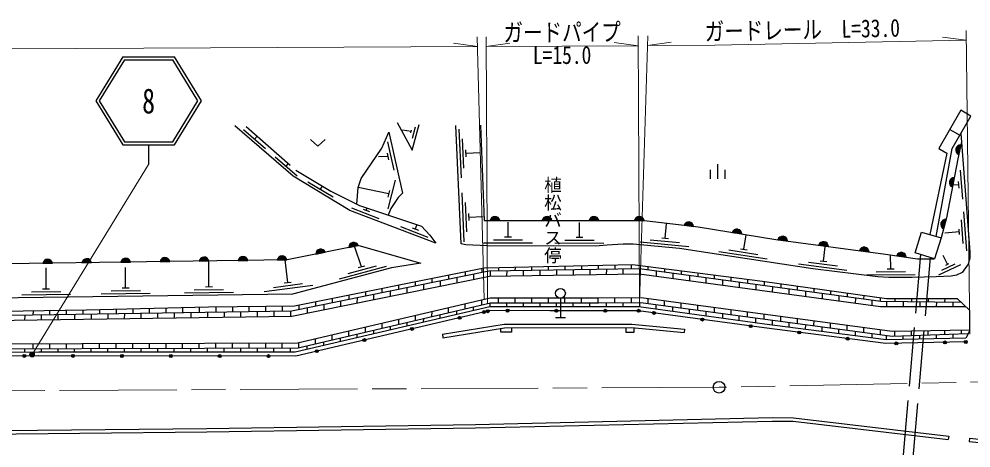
# Model space of a CAD drawing. Units: millimetres at full size, sheet at 1:1000; details may follow other scales. Extents: x 40000 to 680000, y 20000 to 380000.
# Drawn here: x 299708 to 397129, y 277126 to 321037 of the extents above; entities that cross this region are included whole.
import ezdxf
from ezdxf.enums import TextEntityAlignment as Align

# ---------------------------------------------------------------- set-up
doc = ezdxf.new("R2010")
doc.units = ezdxf.units.MM
doc.header["$LTSCALE"] = 1000
doc.linetypes.add('CHAIN', pattern=[18.5, 12, -1.5, 3.5, -1.5])
doc.linetypes.add('DASHED', pattern=[7.5, 6, -1.5])
for name, color, linetype, lineweight in [('M-BGD', 7, 'Continuous', 25), ('M-BMK', 2, 'CHAIN', 13), ('M-BMK-SRVR', 3, 'Continuous', 25), ('M-STR-HTXT', 7, 'Continuous', 13), ('M-STR-STRC', 7, 'Continuous', 25)]:
    doc.layers.add(name, color=color, linetype=linetype, lineweight=lineweight)
doc.layers.add('M-BMK-HTXT', color=7, linetype='Continuous')
doc.styles.add('@ＭＳ ゴシック', font='')
doc.styles.add('ＭＳ ゴシック', font='')
doc.styles.get('@ＭＳ ゴシック').set_extended_font_data('@MS Gothic')
doc.styles.get('ＭＳ ゴシック').set_extended_font_data('MS Gothic')

msp = doc.modelspace()

# ---------------------------------------------------------------- hatches: boundary and pattern name
at = {"layer": 'M-BGD'}
for points in [[(395871, 307170, -0.82183), (396080, 308139)], [(395230, 303848, -0.82183), (395414, 304822)], [(347920, 300411, -0.82183), (348910, 300411)], [(353257, 300411, -0.82183), (354248, 300411)], [(358047, 300411, -0.82183), (359037, 300411)], [(362686, 300411, -0.82183), (363677, 300411)], [(367763, 299922, -0.82183), (368747, 299803)], [(394324, 299573, -0.82183), (394585, 300529)], [(372688, 299194, -0.82183), (373666, 299038)], [(333454, 297658, -0.82183), (334425, 297854)], [(377363, 298456, -0.82183), (378345, 298324)], [(381554, 297894, -0.82183), (382536, 297762)], [(330077, 296978, -0.82183), (331048, 297174)], [(385714, 297336, -0.82183), (386696, 297205)], [(389529, 296804, -0.82183), (390508, 296654)], [(302138, 296029, -0.82183), (303129, 296043)], [(306138, 296087, -0.82183), (307129, 296101)], [(310137, 296144, -0.82183), (311128, 296159)], [(314137, 296202, -0.82183), (315128, 296216)], [(318137, 296260, -0.82183), (319127, 296274)], [(322136, 296317, -0.82183), (323127, 296332)], [(326136, 296375, -0.82183), (327126, 296389)], [(349853, 291183, -0.41421), (349703, 291034, -0.41421), (349553, 291184, -1)], [(354853, 291169, -0.41421), (354703, 291019, -0.41421), (354553, 291169, -1)], [(359853, 291169, -0.41421), (359703, 291019, -0.41421), (359553, 291169, -1)], [(363259, 291169, -0.41421), (363109, 291019, -0.41421), (362959, 291169, -1)], [(344935, 290485, -0.41421), (344823, 290305, -0.41421), (344642, 290416, -1)], [(347428, 291033, -0.41421), (347278, 290883, -0.41421), (347128, 291033, -1)], [(347825, 291125, -0.41421), (347675, 290975, -0.41421), (347525, 291125, -1)], [(364837, 290932, -0.41421), (364668, 290804, -0.41421), (364540, 290973, -1)], [(369791, 290253, -0.41421), (369622, 290125, -0.41421), (369493, 290294, -1)], [(340066, 289346, -0.41421), (339954, 289166, -0.41421), (339774, 289278, -1)], [(374744, 289574, -0.41421), (374575, 289446, -0.41421), (374447, 289615, -1)], [(379702, 288927, -0.41421), (379534, 288798, -0.41421), (379405, 288966, -1)], [(384662, 288291, -0.41421), (384494, 288162, -0.41421), (384364, 288330, -1)], [(335197, 288208, -0.41421), (335085, 288028, -0.41421), (334905, 288140, -1)], [(389631, 287835, -0.41421), (389484, 287682, -0.41421), (389331, 287829, -1)], [(394630, 287935, -0.41421), (394483, 287782, -0.41421), (394330, 287929, -1)], [(396746, 287974, -0.41421), (396596, 287824, -0.41421), (396446, 287974, -1)], [(300391, 286547, -0.41421), (300241, 286396, -0.41421), (300091, 286546, -1)], [(305391, 286547, -0.41421), (305241, 286397, -0.41421), (305091, 286547, -1)], [(310391, 286543, -0.41421), (310241, 286393, -0.41421), (310091, 286543, -1)], [(315391, 286540, -0.41421), (315241, 286390, -0.41421), (315091, 286540, -1)], [(320391, 286536, -0.41421), (320241, 286386, -0.41421), (320091, 286536, -1)], [(325391, 286532, -0.41421), (325241, 286382, -0.41421), (325091, 286533, -1)], [(330328, 287070, -0.41421), (330217, 286890, -0.41421), (330036, 287001, -1)]]:
    msp.add_hatch(color=256, dxfattribs=at).paths.add_polyline_path(points)
at = {"layer": 'M-STR-HTXT'}
msp.add_hatch(color=256, dxfattribs=at).paths.add_polyline_path([(301264, 286819, -1), (300824, 286579, -1)])

# ---------------------------------------------------------------- linework, layer by layer
at = {"layer": 'M-BGD'}
for p, q in [((339964, 308851), (340279, 310009)), ((322666, 309733), (324939, 307775)), ((323802, 308754), (324061, 309055)), ((339832, 309509), (338942, 309655)), ((339795, 309374), (339869, 309644)), ((344720, 309766), (344945, 304771)), ((394971, 309735), (395987, 309151)), ((338110, 305554), (337460, 308482)), ((345065, 308780), (345200, 305783)), ((395871, 307170), (396080, 308139)), ((325911, 306938), (328184, 304980)), ((337492, 306953), (336508, 306937)), ((337568, 306611), (337416, 307295)), ((345416, 307645), (345448, 306946)), ((345432, 307295), (346931, 307363)), ((327047, 305959), (327287, 306238)), ((371223, 304686), (371223, 306186)), ((370473, 304686), (370473, 305586)), ((371973, 304686), (371973, 305586)), ((396294, 302588), (396069, 305579)), ((329279, 304383), (331846, 302830)), ((337495, 301622), (338223, 304532)), ((395230, 303848), (395414, 304822)), ((395883, 304061), (395261, 304014)), ((395909, 303712), (395856, 304410)), ((330563, 303607), (330765, 303941)), ((337568, 303150), (334407, 303807)), ((337483, 302810), (337653, 303489)), ((345014, 303240), (345239, 298245)), ((334295, 302089), (334565, 301954)), ((345359, 302255), (345493, 299258)), ((333734, 301700), (336537, 300632)), ((334915, 301571), (335570, 301322)), ((335242, 301446), (335337, 301694)), ((345710, 301119), (345741, 300420)), ((396691, 297295), (396392, 301284)), ((345726, 300770), (347224, 300837)), ((347920, 300411), (348910, 300411)), ((349750, 298725), (349755, 300225)), ((353257, 300411), (354248, 300411)), ((357059, 298701), (357064, 300201)), ((358047, 300411), (359037, 300411)), ((362686, 300411), (363677, 300411)), ((365836, 298590), (365979, 300083)), ((394324, 299573), (394585, 300529)), ((396332, 298070), (396153, 300464)), ((338753, 299789), (341556, 298721)), ((339934, 299660), (340588, 299411)), ((340261, 299535), (340439, 300002)), ((367763, 299922), (368747, 299803)), ((372688, 299194), (373666, 299038)), ((395943, 299245), (394448, 299132)), ((395964, 298965), (395922, 299524)), ((347248, 298134), (352248, 298117)), ((348249, 298430), (351249, 298420)), ((349400, 298727), (350100, 298724)), ((355558, 298406), (358558, 298396)), ((356709, 298702), (357409, 298700)), ((363291, 298231), (368268, 297755)), ((364315, 298434), (367301, 298149)), ((365488, 298623), (366185, 298557)), ((373884, 297464), (374111, 298947)), ((377363, 298456), (378345, 298324)), ((330077, 296978), (331048, 297174)), ((333454, 297658), (334425, 297854)), ((334749, 295674), (334036, 297775)), ((354557, 298109), (359557, 298093)), ((371322, 297248), (376265, 296493)), ((372356, 297394), (375322, 296941)), ((373538, 297517), (374230, 297411)), ((381554, 297894), (382536, 297762)), ((382035, 296245), (382223, 297733)), ((385714, 297336), (386696, 297205)), ((314137, 296202), (315128, 296216)), ((318137, 296260), (319127, 296274)), ((319141, 293642), (319127, 296274)), ((322136, 296317), (323127, 296332)), ((326136, 296375), (327126, 296389)), ((327204, 294061), (326957, 296387)), ((381687, 296289), (382382, 296201)), ((388917, 295461), (388903, 296899)), ((389529, 296804), (390508, 296654)), ((394714, 295925), (394286, 296832)), ((302138, 296029), (303129, 296043)), ((302468, 293423), (302475, 295554)), ((306138, 296087), (307129, 296101)), ((310137, 296144), (311128, 296159)), ((310620, 293530), (310603, 295588)), ((332489, 294448), (337319, 295742)), ((333377, 294996), (336275, 295773)), ((334410, 295584), (335087, 295765)), ((347066, 295504), (347063, 295080)), ((347914, 295231), (347911, 294691)), ((348767, 295590), (348764, 295244)), ((349615, 295257), (349611, 294717)), ((350467, 295631), (350465, 295270)), ((351315, 295283), (351311, 294743)), ((352167, 295672), (352165, 295295)), ((353015, 295308), (353012, 294768)), ((353867, 295714), (353865, 295321)), ((354715, 295334), (354712, 294794)), ((355568, 295755), (355565, 295347)), ((356415, 295360), (356412, 294820)), ((357268, 295796), (357265, 295373)), ((358115, 295385), (358112, 294845)), ((358968, 295837), (358966, 295398)), ((359816, 295411), (359812, 294871)), ((360669, 295878), (360666, 295424)), ((361516, 295437), (361513, 294897)), ((362369, 295920), (362366, 295450)), ((363216, 295460), (363213, 294916)), ((364068, 295721), (364065, 295345)), ((364915, 295229), (364911, 294685)), ((365766, 295503), (365764, 295114)), ((367465, 295286), (367463, 294883)), ((379479, 295964), (384439, 295335)), ((380509, 296136), (383485, 295758)), ((388567, 295458), (389267, 295465)), ((393839, 294849), (396100, 295915)), ((394163, 295333), (395520, 295973)), ((394556, 295850), (394872, 295999)), ((341960, 294484), (341957, 294047)), ((342808, 294219), (342804, 293668)), ((343662, 294824), (343659, 294392)), ((344510, 294564), (344507, 294012)), ((345364, 295164), (345361, 294736)), ((346212, 294908), (346209, 294357)), ((366613, 294999), (366610, 294454)), ((368312, 294768), (368308, 294223)), ((369164, 295068), (369161, 294652)), ((370010, 294537), (370007, 293992)), ((370862, 294850), (370860, 294421)), ((371709, 294306), (371706, 293761)), ((372561, 294633), (372558, 294191)), ((374260, 294415), (374257, 293960)), ((386423, 294838), (391422, 294885)), ((387420, 295147), (390420, 295176)), ((302118, 293418), (302818, 293427)), ((309124, 293210), (312124, 293250)), ((310270, 293525), (310970, 293535)), ((317645, 293322), (320645, 293362)), ((318791, 293637), (319491, 293647)), ((324804, 293139), (329761, 293794)), ((325756, 293567), (328731, 293960)), ((326857, 294015), (327551, 294107)), ((336853, 293464), (336850, 293014)), ((338555, 293804), (338552, 293359)), ((339404, 293531), (339400, 292979)), ((340257, 294144), (340255, 293703)), ((341106, 293875), (341102, 293323)), ((373408, 294075), (373404, 293531)), ((375106, 293844), (375103, 293300)), ((375958, 294196), (375956, 293729)), ((376805, 293613), (376801, 293069)), ((377657, 293955), (377654, 293498)), ((378503, 293383), (378500, 292838)), ((379356, 293715), (379353, 293267)), ((381054, 293475), (381051, 293036)), ((299977, 292790), (304976, 292856)), ((300972, 293103), (303972, 293142)), ((308128, 292897), (313128, 292963)), ((316649, 293009), (321649, 293075)), ((331747, 292445), (331744, 291981)), ((333449, 292784), (333446, 292326)), ((334297, 292498), (334294, 291946)), ((335151, 293124), (335148, 292670)), ((335999, 292842), (335996, 292290)), ((337701, 293186), (337698, 292635)), ((347046, 292301), (347043, 291772)), ((348747, 292504), (348744, 291989)), ((350447, 292504), (350444, 291989)), ((352147, 292504), (352144, 291989)), ((353847, 292504), (353844, 291989)), ((355120, 292465), (355120, 290465)), ((355547, 292504), (355544, 291989)), ((357248, 292504), (357244, 291989)), ((358948, 292504), (358944, 291989)), ((360648, 292520), (360644, 292005)), ((362348, 292536), (362345, 292021)), ((364047, 292455), (364044, 291936)), ((380202, 293152), (380199, 292607)), ((381901, 292921), (381897, 292376)), ((382753, 293235), (382750, 292805)), ((383599, 292690), (383596, 292145)), ((384451, 292995), (384448, 292575)), ((385298, 292459), (385294, 291915)), ((386150, 292755), (386147, 292344)), ((387848, 292515), (387846, 292113)), ((389339, 292426), (389337, 292092)), ((391040, 292428), (391037, 292076)), ((392740, 292431), (392737, 292060)), ((394440, 292433), (394437, 292044)), ((307939, 291292), (307936, 290838)), ((309639, 291336), (309636, 290864)), ((311340, 291381), (311337, 290890)), ((313040, 291425), (313037, 290916)), ((314740, 291470), (314737, 290942)), ((316441, 291514), (316437, 290968)), ((318141, 291559), (318137, 290994)), ((319841, 291592), (319838, 291020)), ((321541, 291610), (321538, 291046)), ((323241, 291629), (323238, 291072)), ((324942, 291647), (324938, 291098)), ((326642, 291666), (326638, 291124)), ((328342, 291765), (328339, 291292)), ((329191, 291465), (329187, 290913)), ((330045, 292105), (330042, 291637)), ((330893, 291809), (330889, 291257)), ((332595, 292153), (332591, 291602)), ((343641, 291502), (343638, 290973)), ((345344, 291902), (345340, 291372)), ((346192, 291572), (346189, 291189)), ((347894, 291971), (347892, 291587)), ((349594, 291989), (349592, 291584)), ((351294, 291989), (351292, 291579)), ((352994, 291989), (352992, 291573)), ((354694, 291989), (354692, 291569)), ((356394, 291989), (356392, 291569)), ((358094, 291989), (358092, 291569)), ((359794, 291996), (359792, 291569)), ((361495, 292013), (361492, 291569)), ((363195, 292029), (363192, 291562)), ((364893, 291822), (364890, 291329)), ((365746, 292227), (365743, 291708)), ((366592, 291594), (366589, 291096)), ((367445, 291999), (367441, 291480)), ((368291, 291366), (368288, 290863)), ((369143, 291771), (369140, 291251)), ((370842, 291543), (370839, 291023)), ((372540, 291315), (372537, 290795)), ((386996, 292228), (386993, 291684)), ((388487, 292099), (388484, 291565)), ((390187, 292084), (390184, 291565)), ((391887, 292068), (391884, 291565)), ((393587, 292052), (393584, 291565)), ((395287, 292037), (395284, 291565)), ((300285, 290721), (300282, 290181)), ((301138, 291174), (301135, 290734)), ((301986, 290747), (301982, 290207)), ((302838, 291200), (302836, 290760)), ((303686, 290773), (303682, 290233)), ((304539, 291225), (304536, 290786)), ((305386, 290799), (305383, 290259)), ((306239, 291251), (306236, 290812)), ((307086, 290825), (307083, 290285)), ((308786, 290851), (308783, 290311)), ((310486, 290877), (310483, 290337)), ((312187, 290903), (312183, 290363)), ((313887, 290929), (313884, 290389)), ((315587, 290955), (315584, 290415)), ((317287, 290981), (317284, 290441)), ((318987, 291007), (318984, 290467)), ((320688, 291033), (320684, 290493)), ((322388, 291059), (322384, 290519)), ((324088, 291085), (324085, 290545)), ((325788, 291111), (325785, 290571)), ((327488, 291137), (327485, 290597)), ((340236, 290703), (340233, 290174)), ((341084, 290373), (341082, 289995)), ((341939, 291103), (341935, 290573)), ((342786, 290773), (342784, 290393)), ((344489, 291172), (344487, 290791)), ((354620, 290465), (355620, 290465)), ((369989, 291137), (369986, 290630)), ((371688, 290909), (371685, 290397)), ((373386, 290681), (373383, 290164)), ((374239, 291087), (374236, 290567)), ((375085, 290453), (375082, 289931)), ((375938, 290859), (375934, 290339)), ((377636, 290630), (377633, 290111)), ((379335, 290402), (379332, 289883)), ((335128, 289505), (335125, 288975)), ((336831, 289904), (336828, 289375)), ((337679, 289574), (337677, 289199)), ((338533, 290304), (338530, 289774)), ((339381, 289974), (339379, 289597)), ((376784, 290225), (376780, 289705)), ((378482, 289997), (378479, 289488)), ((380181, 289769), (380178, 289270)), ((381033, 290174), (381030, 289655)), ((381880, 289541), (381877, 289052)), ((382732, 289946), (382729, 289427)), ((384431, 289718), (384427, 289199)), ((386129, 289490), (386126, 288971)), ((331723, 288706), (331720, 288176)), ((332571, 288376), (332569, 288004)), ((333426, 289105), (333423, 288576)), ((334274, 288775), (334272, 288402)), ((335976, 289175), (335974, 288801)), ((343039, 288760), (343095, 288414)), ((367806, 289278), (367772, 288930)), ((383578, 289313), (383575, 288834)), ((385277, 289085), (385274, 288616)), ((386975, 288857), (386973, 288398)), ((387828, 289262), (387825, 288743)), ((388466, 288657), (388463, 288211)), ((389319, 289098), (389316, 288587)), ((390166, 288614), (390163, 288245)), ((391019, 289126), (391016, 288641)), ((391866, 288669), (391864, 288279)), ((392719, 289154), (392716, 288696)), ((393566, 288723), (393564, 288314)), ((394419, 289182), (394417, 288751)), ((395267, 288778), (395264, 288348)), ((396120, 289210), (396117, 288805)), ((301117, 287804), (301114, 287289)), ((302817, 287809), (302814, 287294)), ((304517, 287813), (304514, 287298)), ((306217, 287818), (306214, 287303)), ((307917, 287822), (307914, 287307)), ((309617, 287827), (309614, 287312)), ((311318, 287832), (311314, 287317)), ((313018, 287836), (313014, 287321)), ((314718, 287841), (314714, 287326)), ((316418, 287846), (316415, 287331)), ((318118, 287850), (318115, 287335)), ((319818, 287855), (319815, 287340)), ((321518, 287861), (321515, 287346)), ((323218, 287866), (323215, 287351)), ((324918, 287872), (324915, 287357)), ((326618, 287877), (326615, 287362)), ((328318, 287907), (328315, 287377)), ((329166, 287577), (329164, 287208)), ((330021, 288306), (330018, 287777)), ((330869, 287976), (330867, 287606)), ((300264, 287287), (300262, 286946)), ((301964, 287291), (301962, 286949)), ((303664, 287296), (303662, 286948)), ((305364, 287300), (305362, 286947)), ((307064, 287305), (307062, 286946)), ((308764, 287310), (308762, 286944)), ((310464, 287314), (310462, 286943)), ((312164, 287319), (312162, 286942)), ((313864, 287324), (313862, 286941)), ((315564, 287328), (315562, 286939)), ((317265, 287333), (317262, 286938)), ((318965, 287338), (318962, 286937)), ((320665, 287343), (320662, 286936)), ((322365, 287349), (322362, 286935)), ((324065, 287354), (324062, 286933)), ((325765, 287360), (325762, 286932)), ((327465, 287365), (327462, 286931)), ((394853, 278340), (394812, 277993)), ((396963, 278121), (396929, 277773))]:
    msp.add_line(p, q, dxfattribs=at)
at = {"layer": 'M-BGD', "linetype": 'DASHED'}
for p, q in [((391979, 296918), (390018, 274479)), ((392956, 296616), (391018, 274425))]:
    msp.add_line(p, q, dxfattribs=at)
at = {"layer": 'M-BGD'}
for points in [[(334484, 297865), (340843, 296040), (337822, 295566), (327705, 292855), (299621, 292485), (276838, 292236), (224831, 291959), (220987, 294602), (220837, 311423)], [(393573, 298773), (395193, 307768), (397110, 311108), (396094, 311691), (393848, 307779), (394676, 307306), (392926, 298973)], [(334565, 301954), (340889, 299821), (341756, 298921), (342361, 298093), (333551, 301448), (327752, 304957), (321796, 310087)], [(338397, 310452), (339943, 307628), (340655, 310252)], [(396089, 309328), (396933, 298085), (397002, 297184), (397002, 296564), (396855, 295945), (396227, 295080), (395644, 294814), (395094, 294702), (393583, 294634), (391128, 294582), (388732, 294560), (387608, 294631), (380933, 295477), (371089, 296980), (367316, 297544), (362566, 297999), (361529, 297999), (359886, 297897), (358654, 297796), (347633, 297832), (345417, 297913), (344948, 298035), (344403, 310145)], [(346946, 310182), (347317, 300411), (363717, 300411), (369199, 299748), (377155, 298484), (388376, 296979), (391660, 296478), (393402, 296478)], [(334295, 302089), (334407, 303807), (334706, 304702), (336831, 307826), (337551, 309458), (338938, 303210), (338505, 302769), (337764, 301653), (337500, 300964)], [(329544, 308716), (330294, 308016), (331044, 308716)], [(396153, 308477), (395777, 306735), (394632, 300699), (394064, 298621)], [(334484, 297865), (327153, 296390), (283886, 295766), (282673, 295611), (281907, 295475), (267937, 295276), (233845, 295139), (227447, 295154), (227273, 294716)], [(396137, 292029), (387905, 292105), (363201, 295462), (347801, 295230), (327576, 291138), (294438, 290632), (268732, 290426), (237991, 290430), (224735, 290496)], [(396616, 291564), (387868, 291565), (363168, 294922), (347859, 294690), (327634, 290599), (294444, 290092), (268734, 289886), (237990, 289890), (224735, 289956)], [(224737, 287782), (258490, 287634), (293502, 287783), (318676, 287852), (328215, 287883), (347909, 292504), (359003, 292504), (363372, 292545), (389082, 289094), (396967, 289224)], [(224737, 287267), (258490, 287119), (293504, 287268), (318678, 287337), (328275, 287368), (347969, 291989), (359006, 291989), (363340, 292030), (389052, 288578), (396839, 288829)], [(396596, 287974), (388413, 287810), (375953, 289408), (363109, 291169), (354038, 291169), (347951, 291190), (328022, 286530), (301738, 286550), (273201, 286487), (238668, 286361), (225241, 286353)], [(343039, 288760), (349355, 289783), (362406, 289805), (367806, 289278)], [(343095, 288414), (349383, 289433), (362389, 289455), (367772, 288930)], [(350096, 289434), (350096, 288965), (349015, 288965), (349015, 289373)], [(361792, 289454), (361792, 288976), (362650, 288976), (362650, 289430)], [(396963, 278121), (403302, 277490), (418694, 277825), (438371, 281461), (447959, 281809)], [(396929, 277773), (403288, 277140), (418730, 277475), (438409, 281112), (447971, 281459)], [(266896, 278592), (318931, 279126), (346419, 279542), (376773, 280236), (378967, 280209), (394853, 278340)], [(266899, 278242), (318936, 278776), (346426, 279192), (376774, 279886), (378944, 279860), (394812, 277993)]]:
    msp.add_lwpolyline(points, dxfattribs=at)
at = {"layer": 'M-BGD', "linetype": 'DASHED'}
msp.add_lwpolyline([(322941, 310033), (328038, 305582), (331632, 303420), (334295, 302089)], dxfattribs=at)
at = {"layer": 'M-BGD'}
for points in [[(392080, 299234), (394064, 298621), (393402, 296478), (391418, 297091)], [(395718, 292435), (396967, 291223), (396967, 289088), (396614, 288375), (388435, 288211), (376006, 289805), (363136, 291569), (354039, 291569), (347905, 291590), (327976, 286930), (301738, 286950), (273199, 286887), (238667, 286761), (224737, 286752), (224735, 291034), (253403, 290733), (272080, 290733), (306562, 291256), (319111, 291584), (327915, 291679), (347322, 295555), (362491, 295923), (375799, 294218), (388489, 292425)]]:
    msp.add_lwpolyline(points, close=True, dxfattribs=at)
for centre, radius in [((355120, 292965), 500), ((349703, 291184), 150), ((354703, 291169), 150), ((359703, 291169), 150), ((363109, 291169), 150), ((344789, 290451), 150), ((347278, 291033), 150), ((347675, 291125), 150), ((364688, 290953), 150), ((369642, 290273), 150), ((339920, 289312), 150), ((374596, 289594), 150), ((379554, 288946), 150), ((384513, 288310), 150), ((335051, 288174), 150), ((389481, 287832), 150), ((394480, 287932), 150), ((396596, 287974), 150), ((300241, 286546), 150), ((305241, 286547), 150), ((310241, 286543), 150), ((315241, 286540), 150), ((320241, 286536), 150), ((325241, 286532), 150), ((330182, 287036), 150)]:
    msp.add_circle(centre, radius, dxfattribs=at)
for centre, start, end in [((396071, 307634), 89.01021, 246.6684), ((395418, 304317), 90.42564, 248.08383), ((348415, 300313), 11.1709, 168.8291), ((353752, 300313), 11.1709, 168.8291), ((358542, 300313), 11.1709, 168.8291), ((363181, 300313), 11.1709, 168.8291), ((368243, 299765), 4.27821, 161.9364), ((394549, 300025), 85.89194, 243.55013), ((373162, 299019), 2.14002, 159.79822), ((333959, 297660), 22.55192, 180.21011), ((377841, 298293), 3.53584, 161.19403), ((382032, 297731), 3.53584, 161.19403), ((330582, 296980), 22.55192, 180.21011), ((386192, 297174), 3.53584, 161.19403), ((390004, 296632), 2.49006, 160.14826), ((302635, 295938), 11.99686, 169.65505), ((306635, 295996), 11.99686, 169.65505), ((310634, 296054), 11.99686, 169.65505), ((314634, 296111), 11.99686, 169.65505), ((318633, 296169), 11.99686, 169.65505), ((322633, 296227), 11.99686, 169.65505), ((326633, 296284), 11.99686, 169.65505)]:
    msp.add_arc(centre, 505, start, end, dxfattribs=at)
at = {"layer": 'M-BMK'}
msp.add_lwpolyline([(464584, 285256), (371352, 283347), (271487, 282851), (71820, 283108)], dxfattribs=at)
at = {"layer": 'M-BMK-SRVR'}
msp.add_circle((371352, 283347), 600, dxfattribs=at)
at = {"layer": 'M-STR-HTXT'}
for p, q in [((397014, 288766), (396636, 319872)), ((347298, 292360), (346584, 319225)), ((347654, 291915), (347518, 319229)), ((347523, 318229), (349953, 318583)), ((363064, 318306), (360631, 318636)), ((363195, 292029), (363059, 319306)), ((363195, 292029), (364058, 319311)), ((364026, 318311), (366456, 318665)), ((396648, 318872), (394210, 319164)), ((346611, 318225), (344178, 318554)), ((363064, 318306), (347523, 318229)), ((301044, 286699), (312967, 306153))]:
    msp.add_line(p, q, dxfattribs=at)
for points in [[(396648, 318872), (370907, 318345), (364026, 318311)], [(346611, 318225), (271440, 317851), (228225, 317950)]]:
    msp.add_lwpolyline(points, dxfattribs=at)
msp.add_circle((301044, 286699), 250, dxfattribs=at)
at = {"layer": 'M-STR-STRC'}
for p, q in [((310331, 317153), (307567, 312653)), ((310499, 316853), (307919, 312653)), ((310331, 317153), (315603, 317153)), ((310499, 316853), (315436, 316853)), ((318015, 312653), (315436, 316853)), ((318367, 312653), (315603, 317153)), ((307567, 312653), (310331, 308153)), ((307919, 312653), (310499, 308453)), ((315436, 308453), (318015, 312653)), ((315603, 308153), (318367, 312653)), ((310331, 308153), (315603, 308153)), ((310499, 308453), (315436, 308453)), ((312967, 308153), (312967, 306153))]:
    msp.add_line(p, q, dxfattribs=at)

# ---------------------------------------------------------------- texts
at = {"layer": 'M-BMK-HTXT', "style": '@ＭＳ ゴシック'}
msp.add_text('植松バス停', height=1320, rotation=270, dxfattribs=at).set_placement((354327, 304961), align=Align.MIDDLE_LEFT)
at = {"layer": 'M-STR-HTXT', "style": 'ＭＳ ゴシック', "width": 0.8}
for s, rotation, p in [('ガードパイプ', 0.285, (355294, 318216)), ('ガードレール\u3000L=33.0', 1.173, (379900, 318478))]:
    msp.add_text(s, height=1833, rotation=rotation, dxfattribs=at).set_placement(p, align=Align.BOTTOM_CENTER)
msp.add_text('L=15.0', height=1833, rotation=0.285, dxfattribs=at).set_placement((355279, 318268), align=Align.TOP_CENTER)
at = {"layer": 'M-STR-STRC', "style": 'ＭＳ ゴシック', "width": 0.75}
msp.add_text('8', height=2566, dxfattribs=at).set_placement((312967, 312653), align=Align.MIDDLE_CENTER)

doc.saveas('drawing.dxf')
